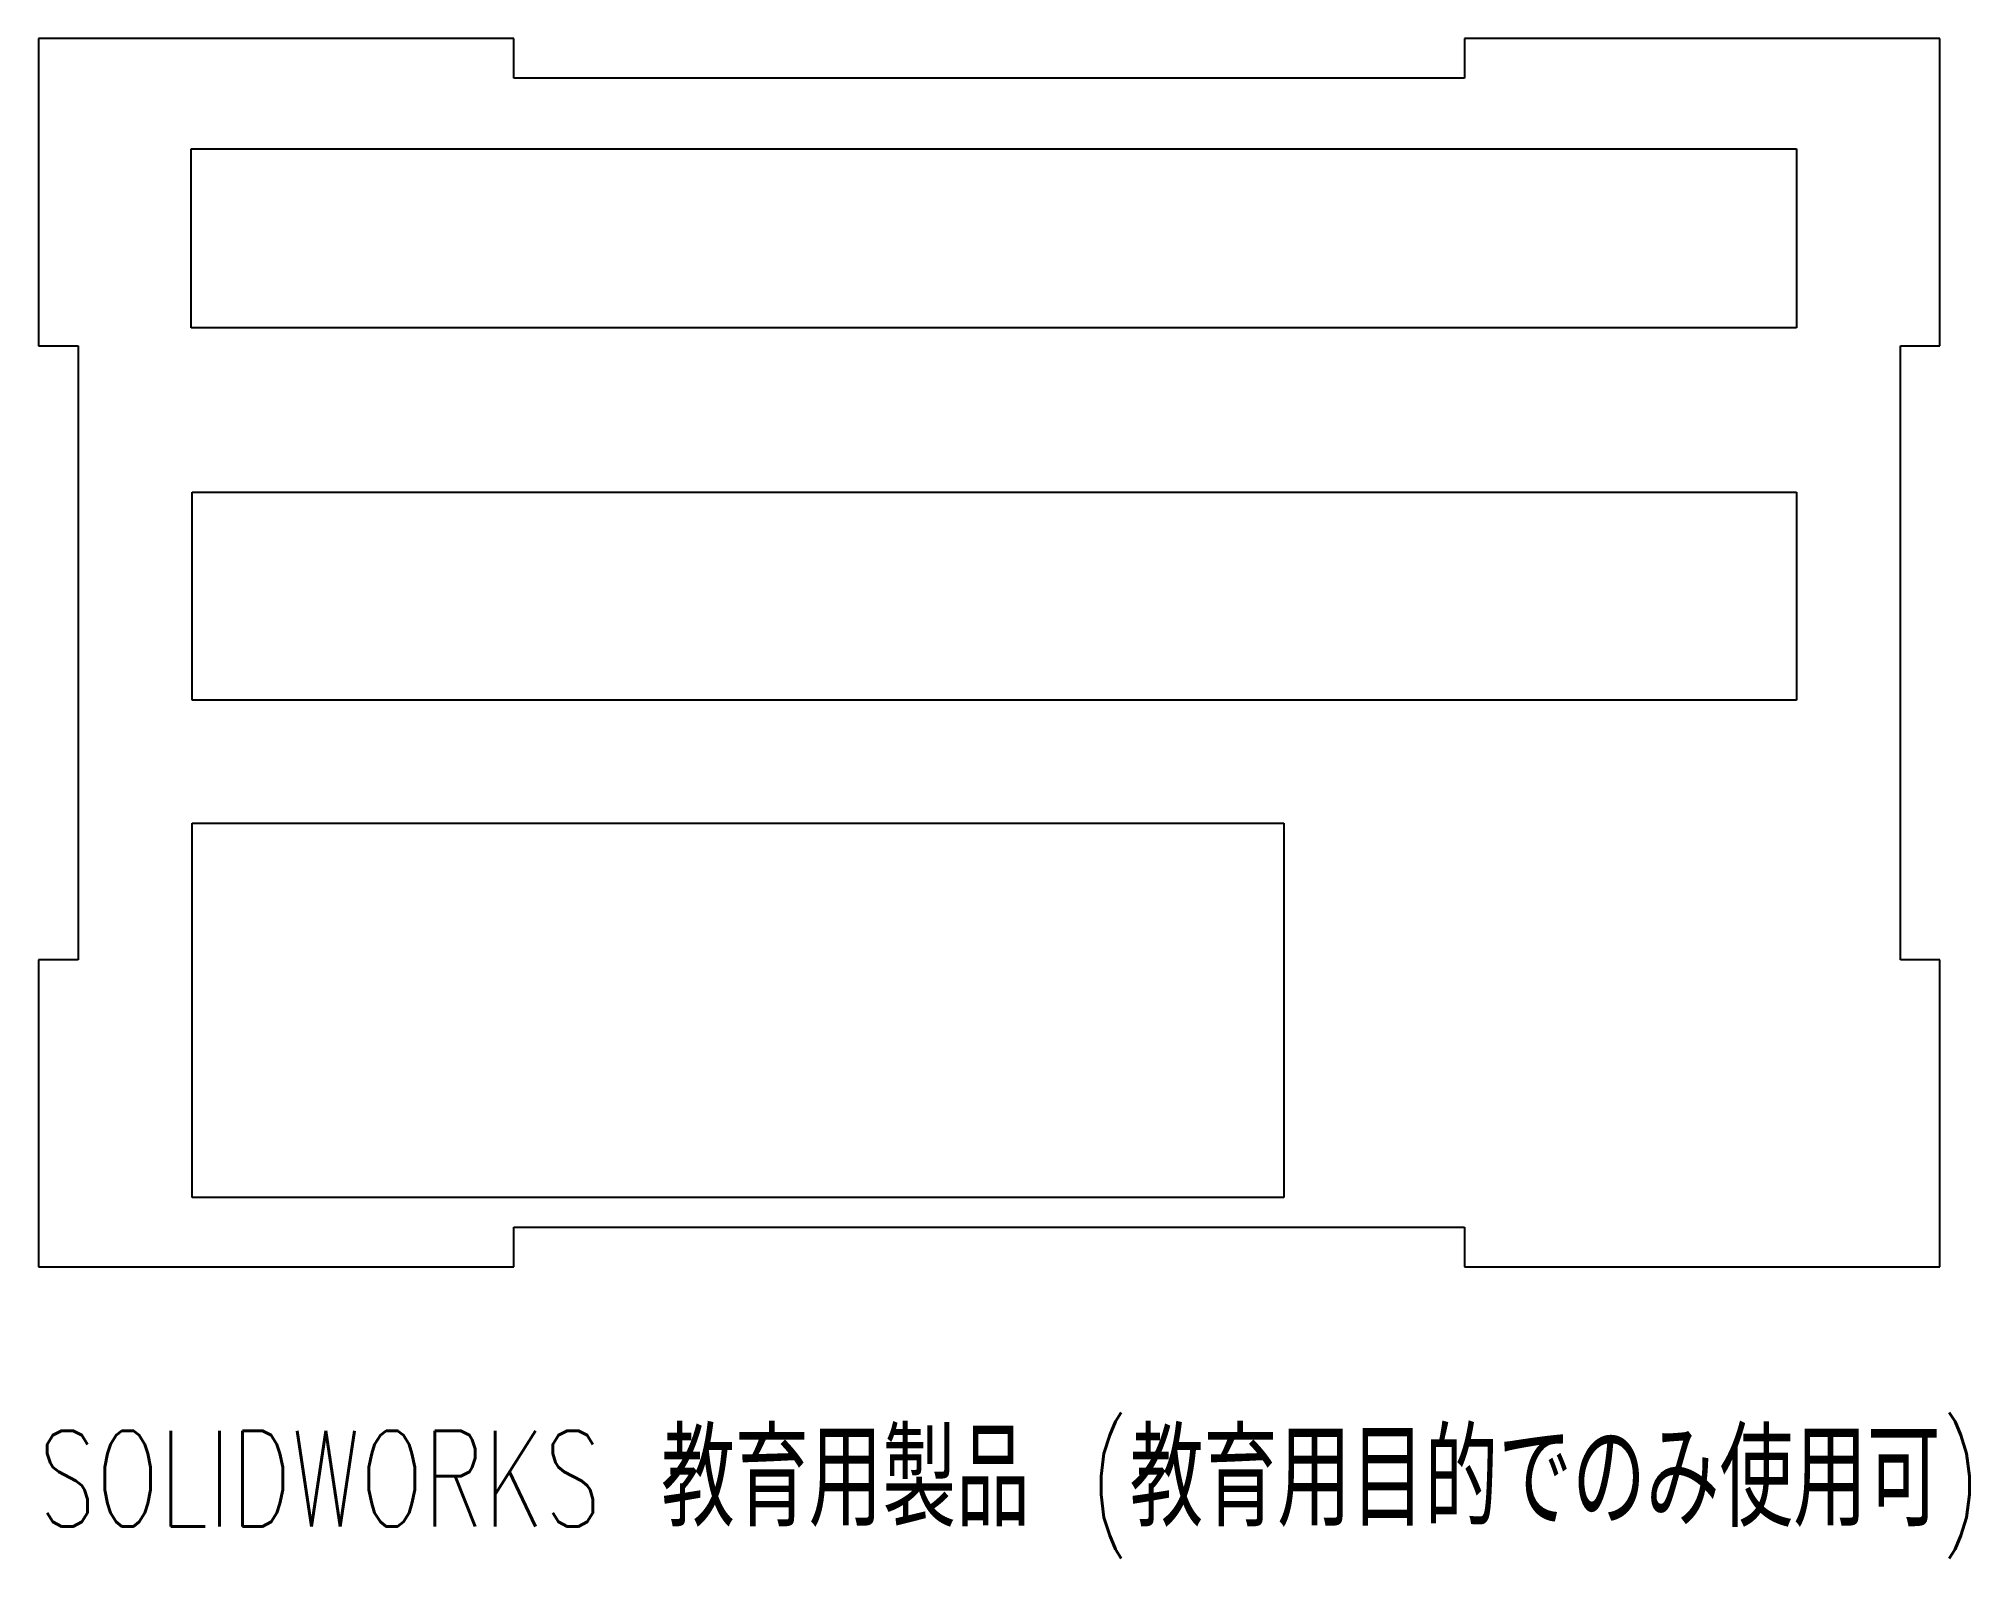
# Model space of a CAD drawing. Header units: millimetres. Extents: x -42.7 to 54.8, y -48.5 to 28.3.
import ezdxf

# ---------------------------------------------------------------- set-up
doc = ezdxf.new("R2010")
doc.units = ezdxf.units.MM
doc.styles.add('SLDTEXTSTYLE0', font='TXT', dxfattribs={"width": 0.7, "bigfont": 'bigfont'})

msp = doc.modelspace()

# ---------------------------------------------------------------- linework, layer by layer
at = {"color": 7, "linetype": 'Continuous', "lineweight": 25}
for p, q in [((-18.689, 28.264), (-42.689, 28.264)), ((-42.689, 28.264), (-42.689, 12.764)), ((-18.689, 26.264), (-18.689, 28.264)), ((53.311, 28.264), (29.311, 28.264)), ((29.311, 28.264), (29.311, 26.264)), ((53.311, 12.764), (53.311, 28.264)), ((29.311, 26.264), (-18.689, 26.264)), ((-34.981, 13.664), (-34.981, 22.708)), ((-34.981, 22.708), (46.061, 22.708)), ((46.061, 22.708), (46.061, 13.664)), ((46.061, 13.664), (-34.981, 13.664)), ((-42.689, 12.764), (-40.689, 12.764)), ((-40.689, 12.764), (-40.689, -18.236)), ((51.311, 12.764), (53.311, 12.764)), ((51.311, -18.236), (51.311, 12.764)), ((-34.939, -5.136), (-34.939, 5.369)), ((-34.939, 5.369), (46.061, 5.369)), ((46.061, 5.369), (46.061, -5.136)), ((46.061, -5.136), (-34.939, -5.136)), ((-34.939, -30.237), (-34.939, -11.336)), ((-34.939, -11.336), (20.186, -11.336)), ((20.186, -11.336), (20.186, -30.237)), ((-40.689, -18.236), (-42.689, -18.236)), ((-42.689, -18.236), (-42.689, -33.736)), ((53.311, -18.236), (51.311, -18.236)), ((53.311, -33.736), (53.311, -18.236)), ((20.186, -30.237), (-34.939, -30.237)), ((-18.689, -33.736), (-18.689, -31.736)), ((-18.689, -31.736), (29.311, -31.736)), ((29.311, -31.736), (29.311, -33.736)), ((-42.689, -33.736), (-18.689, -33.736)), ((29.311, -33.736), (53.311, -33.736))]:
    msp.add_line(p, q, dxfattribs=at)

# ---------------------------------------------------------------- texts
at = {"color": 7, "linetype": 'Continuous', "insert": (-42.689, -42.006), "char_height": 4.83362, "attachment_point": 1, "style": 'SLDTEXTSTYLE0'}
msp.add_mtext('SOLIDWORKS 教育用製品 (教育用目的でのみ使用可)', dxfattribs=at)

doc.saveas('drawing.dxf')
